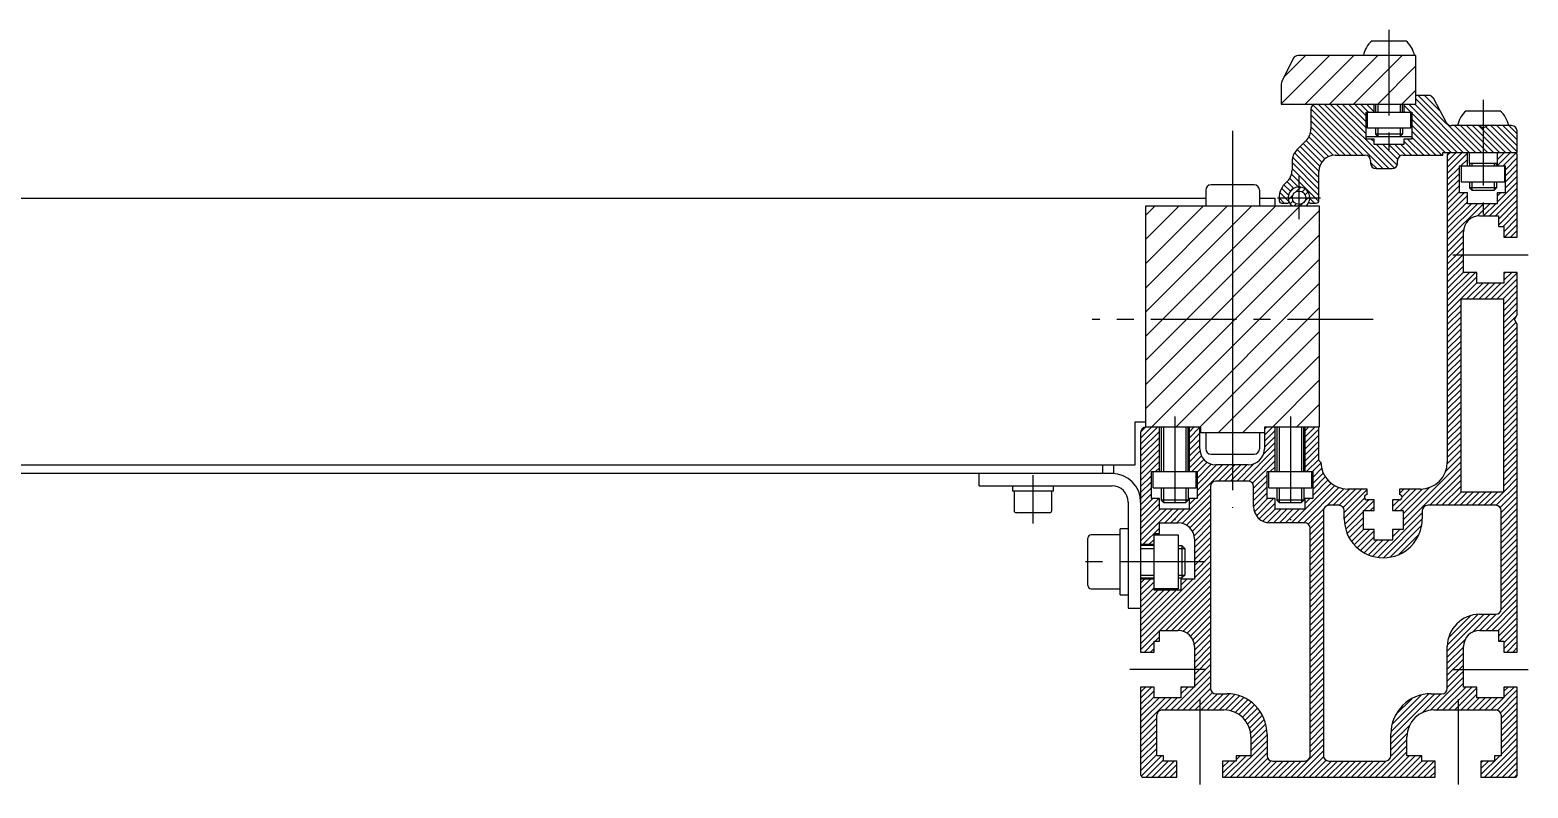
# Model space of a CAD drawing. Extents: x -10 to 4391, y -8 to 1101.
# Drawn here: x 4112.5 to 4390.9, y 66 to 206.7 of the extents above; entities that cross this region are included whole.
import ezdxf

# ---------------------------------------------------------------- set-up
doc = ezdxf.new("R2010")
doc.units = 0
doc.header["$LTSCALE"] = 0.5
doc.linetypes.add('CENTER', pattern=[50.8, 31.75, -6.35, 6.35, -6.35])
for name, color, linetype in [('MSM_CENTER', 1, 'CENTER'), ('MSM_CONTINUOUS', 7, 'CONTINUOUS'), ('MSM_NARROW', 5, 'CONTINUOUS')]:
    doc.layers.add(name, color=color, linetype=linetype)

msp = doc.modelspace()

# ---------------------------------------------------------------- linework, layer by layer
at = {"layer": 'MSM_CENTER'}
for p, q in [((4365, 206.75), (4365, 183.5)), ((4382.5, 193.75), (4382.5, 172.5)), ((4335.95, 188), (4335.95, 118)), ((4348.3, 171.6), (4348.3, 179.6)), ((4344.3, 175.6), (4352.3, 175.6)), ((4376.85, 165), (4390.85, 165)), ((4362.05, 153), (4309.85, 153)), ((4325.2, 135), (4325.2, 115.75)), ((4346.7, 135), (4346.7, 115.75)), ((4298.85, 124.1), (4298.85, 115.1)), ((4330.85, 108), (4307.05, 108)), ((4330.85, 88), (4316.85, 88)), ((4376.85, 88), (4390.85, 88)), ((4329.85, 82.5), (4329.85, 66)), ((4377.85, 82.5), (4377.85, 66))]:
    msp.add_line(p, q, dxfattribs=at)
at = {"layer": 'MSM_CONTINUOUS'}
for p, q in [((4361.88, 204.75), (4368.12, 204.75)), ((4347.22, 201.45), (4345.11, 197.21)), ((4370, 202), (4348.12, 202)), ((4370, 193), (4370, 202)), ((4345, 196.76), (4345, 193)), ((4345, 193), (4370, 193)), ((4362.25, 191.5), (4362.25, 193)), ((4362.5, 193), (4362.5, 191.5)), ((4367.5, 191.5), (4367.5, 193)), ((4367.75, 193), (4367.75, 191.5)), ((4372.4, 194.6), (4370, 194.6)), ((4375.72, 189.53), (4373.28, 194.07)), ((4350.5, 192), (4350.5, 188.34)), ((4360.75, 191.5), (4369.25, 191.5)), ((4360.75, 186.5), (4360.75, 191.5)), ((4361, 188.5), (4361, 191.5)), ((4369, 191.5), (4369, 188.5)), ((4369.25, 191.5), (4369.25, 186.5)), ((4379.38, 191.75), (4385.62, 191.75)), ((4360.75, 187), (4369.25, 187)), ((4369, 188.5), (4361, 188.5)), ((4362.5, 188.5), (4362.5, 187.43)), ((4367.5, 187.43), (4362.5, 187.43)), ((4362.5, 187.43), (4362.93, 187)), ((4367.07, 187), (4367.5, 187.43)), ((4367.5, 188.5), (4367.5, 187.43)), ((4387.8, 189), (4376.6, 189)), ((4382.5, 188.5), (4381.63, 189)), ((4383.37, 189), (4382.5, 188.5)), ((4388.8, 184), (4388.8, 188)), ((4349.62, 186.22), (4347.88, 184.48)), ((4362.25, 186.5), (4360.75, 186.5)), ((4362.25, 185.5), (4362.25, 186.5)), ((4367.75, 185.5), (4362.25, 185.5)), ((4367.75, 186.5), (4367.75, 185.5)), ((4369.25, 186.5), (4367.75, 186.5)), ((4375, 184), (4388.8, 184)), ((4375, 183.5), (4375, 184)), ((4379.6, 181.5), (4379.6, 184)), ((4379.9, 184), (4379.9, 182)), ((4385.1, 184), (4385.1, 181.5)), ((4347, 182.36), (4347, 180.74)), ((4355, 183.5), (4360.6, 183.5)), ((4361.6, 182.5), (4361.6, 182)), ((4362.6, 181), (4365.6, 181)), ((4366.6, 182), (4366.6, 182.5)), ((4367.6, 183.5), (4375, 183.5)), ((4375.85, 183.5), (4375.85, 126.5)), ((4378.1, 181.5), (4386.6, 181.5)), ((4378.1, 176.5), (4378.1, 181.5)), ((4378.5, 178.5), (4378.5, 181.5)), ((4379.9, 182), (4385.1, 182)), ((4380, 182), (4380, 181.5)), ((4385, 181.5), (4385, 182)), ((4386.5, 181.5), (4386.5, 178.5)), ((4386.6, 181.5), (4386.6, 176.5)), ((4388.85, 168.25), (4388.85, 183.5)), ((4352, 175.1), (4352, 180.5)), ((4386.5, 178.5), (4378.5, 178.5)), ((4380, 178.5), (4380, 177.43)), ((4385, 178.5), (4385, 177.43)), ((3856.75, 175.5), (4330.95, 175.5)), ((4330.95, 177), (4330.95, 174.08)), ((4339.95, 178), (4331.95, 178)), ((4340.95, 177), (4340.95, 174.08)), ((4340.95, 175.5), (4343.85, 175.5)), ((4343.85, 174.08), (4343.85, 175.5)), ((4344.6, 175.6), (4344.6, 175.1)), ((4379.6, 176.5), (4378.1, 176.5)), ((4379.6, 174.5), (4379.6, 176.5)), ((4385, 177.43), (4380, 177.43)), ((4380, 177.43), (4380.43, 177)), ((4380.43, 177), (4384.57, 177)), ((4384.57, 177), (4385, 177.43)), ((4385.1, 176.5), (4385.1, 174.5)), ((4386.6, 176.5), (4385.1, 176.5)), ((4319.85, 174.08), (4352.05, 174.08)), ((4319.85, 133), (4319.85, 174.08)), ((4335.95, 174.08), (4335.95, 131.92)), ((4345.1, 174.6), (4346.21, 174.6)), ((4350.39, 174.6), (4351.5, 174.6)), ((4352.05, 174.08), (4352.05, 133)), ((4385.1, 174.5), (4379.6, 174.5)), ((4381.85, 172.25), (4385.35, 172.25)), ((4385.35, 172.25), (4385.35, 170.25)), ((4385.35, 170.25), (4386.35, 170.25)), ((4386.35, 170.25), (4386.35, 168.25)), ((4378.85, 161.75), (4378.85, 169.25)), ((4386.35, 168.25), (4388.85, 168.25)), ((4381.35, 161.75), (4378.85, 161.75)), ((4381.35, 159.75), (4381.35, 161.75)), ((4388.85, 161.75), (4386.35, 161.75)), ((4386.35, 161.75), (4386.35, 159.75)), ((4388.85, 153.87), (4388.85, 161.75)), ((4386.35, 159.75), (4381.35, 159.75)), ((4386.35, 156.75), (4378.35, 156.75)), ((4378.35, 156.75), (4378.35, 121)), ((4386.35, 121), (4386.35, 156.75)), ((4388.35, 153), (4388.85, 153.87)), ((4388.85, 152.13), (4388.35, 153)), ((4388.85, 91.25), (4388.85, 152.13)), ((4317.85, 126), (4317.85, 134)), ((4317.85, 134), (4319.85, 134)), ((4318.85, 132), (4318.85, 91.25)), ((4330.05, 133), (4319.85, 133)), ((4322.35, 124.75), (4322.35, 133)), ((4322.7, 133), (4322.7, 124.75)), ((4327.7, 124.75), (4327.7, 133)), ((4327.85, 133), (4327.85, 124.75)), ((4329.85, 129), (4329.85, 133)), ((4330.05, 131.92), (4330.05, 133)), ((4341.85, 131.92), (4330.05, 131.92)), ((4330.95, 131.92), (4330.95, 129)), ((4340.95, 131.92), (4340.95, 129)), ((4341.85, 133), (4341.85, 129)), ((4352.05, 133), (4341.85, 133)), ((4343.85, 124.75), (4343.85, 133)), ((4344.2, 133), (4344.2, 124.75)), ((4349.2, 124.75), (4349.2, 133)), ((4349.35, 133), (4349.35, 124.75)), ((4351.95, 126.9), (4351.95, 133)), ((3869.85, 126), (4317.85, 126)), ((4311.85, 124.4), (4311.85, 126)), ((4313.85, 124.4), (4313.85, 126)), ((4331.95, 128), (4339.95, 128)), ((4338.85, 126), (4332.85, 126)), ((4313.85, 124.4), (3873.85, 124.4)), ((4288.85, 122.1), (4288.85, 124.4)), ((4320.85, 124.75), (4329.35, 124.75)), ((4320.85, 119.75), (4320.85, 124.75)), ((4321.2, 121.75), (4321.2, 124.75)), ((4329.2, 121.75), (4329.2, 124.75)), ((4329.35, 124.75), (4329.35, 119.75)), ((4338.85, 123), (4332.85, 123)), ((4342.35, 124.75), (4350.85, 124.75)), ((4342.35, 119.75), (4342.35, 124.75)), ((4342.7, 121.75), (4342.7, 124.75)), ((4350.7, 121.75), (4350.7, 124.75)), ((4350.85, 124.75), (4350.85, 119.75)), ((4288.85, 122.1), (4313.55, 122.1)), ((4295.05, 122.1), (4295.05, 121.1)), ((4302.65, 121.1), (4295.05, 121.1)), ((4295.35, 121.1), (4295.35, 117.5)), ((4302.35, 117.5), (4302.35, 121.1)), ((4302.65, 121.1), (4302.65, 122.1)), ((4322.35, 119.75), (4320.85, 119.75)), ((4321.2, 121.75), (4329.2, 121.75)), ((4322.35, 117.75), (4322.35, 119.75)), ((4322.7, 121.75), (4322.7, 119.43)), ((4327.7, 121.75), (4327.7, 119.43)), ((4327.85, 119.75), (4327.85, 117.75)), ((4329.35, 119.75), (4327.85, 119.75)), ((4331.85, 122), (4331.85, 84.5)), ((4339.85, 118.25), (4339.85, 122)), ((4343.85, 119.75), (4342.35, 119.75)), ((4342.7, 121.75), (4350.7, 121.75)), ((4343.85, 117.75), (4343.85, 119.75)), ((4344.2, 121.75), (4344.2, 119.43)), ((4349.2, 121.75), (4349.2, 119.43)), ((4349.35, 119.75), (4349.35, 117.75)), ((4350.85, 119.75), (4349.35, 119.75)), ((4360.95, 121.5), (4357.35, 121.5)), ((4360.95, 120.5), (4360.95, 121.5)), ((4366.95, 121.5), (4366.95, 120.5)), ((4370.85, 121.5), (4366.95, 121.5)), ((4378.35, 121), (4386.35, 121)), ((4301.95, 117.1), (4295.75, 117.1)), ((4316.55, 119.1), (4316.55, 99.4)), ((4327.85, 117.75), (4322.35, 117.75)), ((4327.7, 119.43), (4322.7, 119.43)), ((4322.7, 119.43), (4323.13, 119)), ((4323.13, 119), (4327.27, 119)), ((4327.27, 119), (4327.7, 119.43)), ((4349.35, 117.75), (4343.85, 117.75)), ((4349.2, 119.43), (4344.2, 119.43)), ((4344.2, 119.43), (4344.63, 119)), ((4344.63, 119), (4348.77, 119)), ((4348.77, 119), (4349.2, 119.43)), ((4352.85, 117.5), (4352.85, 72)), ((4355.7, 118.5), (4353.85, 118.5)), ((4356.7, 116), (4356.7, 117.5)), ((4360.25, 117.5), (4362.25, 117.5)), ((4360.25, 114), (4360.25, 117.5)), ((4362.25, 119.5), (4360.95, 119.5)), ((4362.25, 117.5), (4362.25, 119.5)), ((4365.65, 119.5), (4365.65, 117.5)), ((4366.95, 119.5), (4365.65, 119.5)), ((4365.65, 117.5), (4367.65, 117.5)), ((4367.65, 117.5), (4367.65, 114)), ((4371.2, 117.5), (4371.2, 116)), ((4384.85, 118.5), (4372.2, 118.5)), ((4385.85, 99.25), (4385.85, 117.5)), ((4322.35, 115.25), (4325.85, 115.25)), ((4322.35, 113.25), (4322.35, 115.25)), ((4349.35, 115.25), (4342.85, 115.25)), ((4350.35, 72), (4350.35, 114.25)), ((4309.05, 103.6), (4309.05, 112.4)), ((4315.05, 113), (4309.65, 113)), ((4315.05, 101.9), (4315.05, 114.1)), ((4316.55, 114.1), (4315.05, 114.1)), ((4321.35, 102.75), (4321.35, 113.25)), ((4321.35, 113.25), (4322.35, 113.25)), ((4321.35, 113), (4325.85, 113)), ((4325.85, 113), (4325.85, 103)), ((4328.85, 112.25), (4328.85, 104.75)), ((4362.25, 114), (4360.25, 114)), ((4362.25, 112), (4362.25, 114)), ((4365.65, 112), (4362.25, 112)), ((4365.65, 114), (4365.65, 112)), ((4367.65, 114), (4365.65, 114)), ((4318.85, 111.25), (4321.35, 111.25)), ((4321.35, 111), (4318.85, 111)), ((4325.85, 111), (4326.51, 111)), ((4327.05, 110.46), (4326.51, 111)), ((4326.51, 111), (4326.51, 105)), ((4327.05, 110.46), (4327.05, 105.54)), ((4318.85, 105), (4321.35, 105)), ((4321.35, 104.75), (4318.85, 104.75)), ((4325.85, 105), (4326.51, 105)), ((4326.35, 104.75), (4326.35, 102.75)), ((4328.85, 104.75), (4326.35, 104.75)), ((4326.51, 105), (4327.05, 105.54)), ((4309.65, 103), (4315.05, 103)), ((4315.05, 101.9), (4316.55, 101.9)), ((4325.85, 103), (4321.35, 103)), ((4326.35, 102.75), (4321.35, 102.75)), ((4316.55, 99.4), (4318.85, 99.4)), ((4381.85, 98.25), (4384.85, 98.25)), ((4322.35, 95.25), (4325.85, 95.25)), ((4322.35, 93.25), (4322.35, 95.25)), ((4381.85, 95.25), (4385.35, 95.25)), ((4385.35, 95.25), (4385.35, 93.25)), ((4321.35, 91.25), (4321.35, 93.25)), ((4321.35, 93.25), (4322.35, 93.25)), ((4328.85, 92.25), (4328.85, 84.75)), ((4375.85, 84.5), (4375.85, 92.25)), ((4378.85, 84.75), (4378.85, 92.25)), ((4385.35, 93.25), (4386.35, 93.25)), ((4386.35, 93.25), (4386.35, 91.25)), ((4318.85, 91.25), (4321.35, 91.25)), ((4386.35, 91.25), (4388.85, 91.25)), ((4318.85, 84.75), (4318.85, 68.5)), ((4321.35, 84.75), (4318.85, 84.75)), ((4321.35, 82.75), (4321.35, 84.75)), ((4326.35, 84.75), (4326.35, 82.75)), ((4328.85, 84.75), (4326.35, 84.75)), ((4381.35, 84.75), (4378.85, 84.75)), ((4381.35, 82.75), (4381.35, 84.75)), ((4386.35, 84.75), (4386.35, 82.75)), ((4388.85, 84.75), (4386.35, 84.75)), ((4388.85, 68.5), (4388.85, 84.75)), ((4326.35, 82.75), (4321.35, 82.75)), ((4332.85, 83.5), (4334.85, 83.5)), ((4372.85, 83.5), (4374.85, 83.5)), ((4386.35, 82.75), (4381.35, 82.75)), ((4321.85, 72), (4321.85, 79.5)), ((4322.85, 80.5), (4334.35, 80.5)), ((4373.35, 80.5), (4384.85, 80.5)), ((4385.85, 79.5), (4385.85, 72)), ((4339.35, 75.5), (4339.35, 72)), ((4342.35, 76), (4342.35, 72)), ((4365.35, 72), (4365.35, 76)), ((4368.35, 72), (4368.35, 75.5)), ((4323.1, 72), (4321.85, 72)), ((4323.1, 71), (4323.1, 72)), ((4325.6, 71), (4323.1, 71)), ((4325.6, 68), (4325.6, 71)), ((4334.1, 71), (4334.1, 68)), ((4336.6, 71), (4334.1, 71)), ((4336.6, 72), (4336.6, 71)), ((4339.35, 72), (4336.6, 72)), ((4343.35, 71), (4349.35, 71)), ((4353.85, 71), (4364.35, 71)), ((4371.1, 72), (4368.35, 72)), ((4371.1, 71), (4371.1, 72)), ((4373.6, 71), (4371.1, 71)), ((4373.6, 68), (4373.6, 71)), ((4382.1, 71), (4382.1, 68)), ((4384.6, 71), (4382.1, 71)), ((4384.6, 72), (4384.6, 71)), ((4385.85, 72), (4384.6, 72)), ((4319.35, 68), (4325.6, 68)), ((4334.1, 68), (4373.6, 68)), ((4382.1, 68), (4388.35, 68))]:
    msp.add_line(p, q, dxfattribs=at)
msp.add_circle((4348.3, 175.6), 1.25, dxfattribs=at)
for centre, radius, start, end in [((4364.91, 201.1), 4.75, 129.7731, 169.0684), ((4365.09, 201.1), 4.75, 10.9316, 50.2269), ((4348.12, 201), 1, 90, 153.4349), ((4346, 196.76), 1, 153.4349, 180), ((4351.5, 192), 1, 90, 180), ((4372.4, 193.6), 1, 28.1786, 90), ((4376.6, 190), 1, 208.1786, 270), ((4382.41, 188.1), 4.75, 129.7731, 169.0684), ((4382.59, 188.1), 4.75, 10.9316, 50.2269), ((4347.5, 188.34), 3, 315, 0), ((4387.8, 188), 1, 360, 90), ((4350, 182.36), 3, 135, 180), ((4376.35, 183.5), 0.5, 90, 180), ((4388.35, 183.5), 0.5, 360, 90), ((4355, 180.5), 3, 90, 180), ((4360.6, 182.5), 1, 360, 90), ((4362.6, 182), 1, 180, 270), ((4365.6, 182), 1, 270, 0), ((4367.6, 182.5), 1, 90, 180), ((4348.3, 175.6), 3.7, 129.9255, 180), ((4344, 180.74), 3, 309.9255, 360), ((4331.95, 177), 1, 90, 180), ((4339.95, 177), 1, 0, 90), ((4348.3, 175.6), 2, 310.5358, 229.4642), ((4345.1, 175.1), 0.5, 180, 270), ((4346.21, 174.9), 0.3, 270, 333.3458), ((4350.39, 174.9), 0.3, 206.6542, 270), ((4351.5, 175.1), 0.5, 270, 360), ((4381.85, 169.25), 3, 90, 180), ((4319.85, 132), 1, 90, 180), ((4332.85, 129), 3, 180, 270), ((4331.95, 129), 1, 180, 270), ((4338.85, 129), 3, 270, 0), ((4339.95, 129), 1, 270, 360), ((4352.83, 127.38), 1, 208.5701, 241.4299), ((4357.35, 126.5), 5, 180, 270), ((4370.85, 126.5), 5, 270, 360), ((4313.55, 119.1), 5.3, 0, 90), ((4332.85, 122), 1, 90, 180), ((4338.85, 122), 1, 360, 90), ((4313.55, 119.1), 3, 360, 90), ((4360.95, 120), 0.5, 90, 270), ((4366.95, 120), 0.5, 270, 90), ((4295.75, 117.5), 0.4, 180, 270), ((4301.95, 117.5), 0.4, 270, 0), ((4342.85, 118.25), 3, 180, 270), ((4353.85, 117.5), 1, 90, 180), ((4355.7, 117.5), 1, 360, 90), ((4372.2, 117.5), 1, 90, 180), ((4384.85, 117.5), 1, 360, 90), ((4325.85, 112.25), 3, 360, 90), ((4349.35, 114.25), 1, 360, 90), ((4363.95, 116), 7.25, 180, 0), ((4309.65, 112.4), 0.6, 90, 180), ((4309.65, 103.6), 0.6, 180, 270), ((4381.85, 92.25), 6, 90, 180), ((4384.85, 99.25), 1, 270, 0), ((4325.85, 92.25), 3, 360, 90), ((4381.85, 92.25), 3, 90, 180), ((4332.85, 84.5), 1, 180, 270), ((4374.85, 84.5), 1, 270, 0), ((4334.85, 76), 7.5, 0, 90), ((4372.85, 76), 7.5, 90, 180), ((4322.85, 79.5), 1, 90, 180), ((4334.35, 75.5), 5, 0, 90), ((4373.35, 75.5), 5, 90, 180), ((4384.85, 79.5), 1, 360, 90), ((4343.35, 72), 1, 180, 270), ((4349.35, 72), 1, 270, 0), ((4353.85, 72), 1, 180, 270), ((4364.35, 72), 1, 270, 0), ((4319.35, 68.5), 0.5, 180, 270), ((4388.35, 68.5), 0.5, 270, 0)]:
    msp.add_arc(centre, radius, start, end, dxfattribs=at)
at = {"layer": 'MSM_NARROW'}
for p, q in [((4345, 193.03), (4353.97, 202)), ((4345.52, 198.04), (4349.48, 202)), ((4349.46, 193), (4358.46, 202)), ((4353.95, 193), (4362.95, 202)), ((4358.44, 193), (4367.44, 202)), ((4362.93, 193), (4370, 200.07)), ((4367.42, 193), (4370, 195.58)), ((4359.11, 183.5), (4350.51, 192.1)), ((4360.23, 183.5), (4350.92, 192.81)), ((4363.85, 181), (4351.85, 193)), ((4364.98, 181), (4352.98, 193)), ((4366.01, 181.09), (4354.1, 193)), ((4360.75, 187.47), (4355.22, 193)), ((4360.75, 188.59), (4356.34, 193)), ((4360.75, 189.72), (4357.47, 193)), ((4360.75, 190.84), (4358.59, 193)), ((4361.21, 191.5), (4359.71, 193)), ((4362.25, 191.58), (4360.83, 193)), ((4362.25, 192.71), (4361.96, 193)), ((4362.93, 193), (4362.93, 191.5)), ((4367.07, 193), (4367.07, 191.5)), ((4369.07, 191.5), (4367.75, 192.82)), ((4377.69, 184), (4368.69, 193)), ((4378.81, 184), (4369.81, 193)), ((4379.94, 184), (4370, 193.94)), ((4381.06, 184), (4370.46, 194.6)), ((4374.64, 191.55), (4371.58, 194.6)), ((4373.34, 193.96), (4372.78, 194.52)), ((4357.99, 183.5), (4350.5, 190.99)), ((4356.86, 183.5), (4350.5, 189.86)), ((4367.95, 191.5), (4367.75, 191.7)), ((4376.57, 184), (4369.25, 191.32)), ((4375.45, 184), (4369.25, 190.2)), ((4353.76, 183.23), (4350.12, 186.88)), ((4354.64, 183.48), (4350.43, 187.69)), ((4355.74, 183.5), (4350.5, 188.74)), ((4362.93, 188.5), (4362.93, 187)), ((4367.07, 188.5), (4367.07, 187)), ((4374.82, 183.5), (4369.25, 189.07)), ((4373.7, 183.5), (4369.25, 187.95)), ((4372.58, 183.5), (4369.25, 186.83)), ((4382.18, 184), (4377.18, 189)), ((4383.3, 184), (4378.3, 189)), ((4384.43, 184), (4379.43, 189)), ((4385.55, 184), (4380.55, 189)), ((4386.67, 184), (4381.72, 188.95)), ((4387.79, 184), (4383, 188.79)), ((4388.8, 184.12), (4383.92, 189)), ((4388.8, 185.24), (4385.04, 189)), ((4388.8, 186.36), (4386.16, 189)), ((4388.8, 187.49), (4387.29, 189)), ((4352, 179.38), (4347.45, 183.93)), ((4352, 180.51), (4347.95, 184.55)), ((4352.16, 181.47), (4348.51, 185.11)), ((4352.54, 182.21), (4349.08, 185.68)), ((4353.07, 182.8), (4349.64, 186.24)), ((4362.25, 185.97), (4361.72, 186.5)), ((4366.54, 181.68), (4362.72, 185.5)), ((4366.63, 182.72), (4363.84, 185.5)), ((4367.1, 183.37), (4364.97, 185.5)), ((4368.09, 183.5), (4366.09, 185.5)), ((4369.21, 183.5), (4367.21, 185.5)), ((4370.33, 183.5), (4367.75, 186.08)), ((4371.46, 183.5), (4368.46, 186.5)), ((4375.85, 183.47), (4376.38, 184)), ((4375.85, 182.35), (4377.5, 184)), ((4375.85, 181.23), (4378.62, 184)), ((4375.85, 180.1), (4379.6, 183.85)), ((4385.1, 181.5), (4387.6, 184)), ((4385.1, 182.62), (4386.48, 184)), ((4385.1, 183.74), (4385.36, 184)), ((4386.23, 181.5), (4388.64, 183.91)), ((4352, 177.14), (4347, 182.14)), ((4352, 176.02), (4347, 181.02)), ((4352, 178.26), (4347.11, 183.15)), ((4362.73, 181), (4361.6, 182.13)), ((4374.95, 183.5), (4375, 183.55)), ((4375.85, 178.98), (4378.1, 181.23)), ((4378.37, 181.5), (4379.6, 182.73)), ((4379.49, 181.5), (4379.6, 181.61)), ((4380.43, 182), (4380.43, 181.5)), ((4384.57, 182), (4384.57, 181.5)), ((4386.6, 180.75), (4388.85, 183)), ((4386.6, 179.63), (4388.85, 181.88)), ((4347.31, 177.34), (4346.08, 178.57)), ((4348.18, 177.59), (4346.57, 179.2)), ((4351.97, 174.93), (4346.9, 179.99)), ((4375.85, 177.86), (4378.1, 180.11)), ((4375.85, 176.74), (4378.1, 178.99)), ((4380.43, 178.5), (4380.43, 177)), ((4384.57, 178.5), (4384.57, 177)), ((4385.1, 174.76), (4388.85, 178.51)), ((4386.6, 178.51), (4388.85, 180.76)), ((4386.6, 177.38), (4388.85, 179.63)), ((4345.56, 174.6), (4344.6, 175.56)), ((4346.46, 174.82), (4344.73, 176.55)), ((4346.35, 176.05), (4345.05, 177.36)), ((4346.71, 176.81), (4345.5, 178.02)), ((4346.33, 175.28), (4347.16, 176.11)), ((4346.63, 176.7), (4347.19, 177.27)), ((4347.79, 176.74), (4348.62, 177.57)), ((4348.88, 176.71), (4349.43, 177.25)), ((4349.36, 174.95), (4350.28, 175.86)), ((4349.43, 176.13), (4349.98, 176.68)), ((4351.17, 174.6), (4350.3, 175.48)), ((4375.85, 175.61), (4378.1, 177.86)), ((4375.85, 174.49), (4378.1, 176.74)), ((4375.85, 173.37), (4378.98, 176.5)), ((4375.85, 172.25), (4379.6, 176)), ((4383.71, 172.25), (4388.85, 177.39)), ((4384.83, 172.25), (4388.85, 176.27)), ((4385.1, 175.88), (4385.72, 176.5)), ((4319.85, 145.43), (4348.95, 174.54)), ((4319.85, 172.37), (4321.56, 174.08)), ((4319.85, 167.88), (4326.05, 174.08)), ((4319.85, 163.39), (4330.54, 174.08)), ((4319.85, 158.9), (4335.03, 174.08)), ((4319.85, 154.41), (4339.52, 174.08)), ((4319.85, 149.92), (4344.01, 174.08)), ((4319.85, 140.94), (4352.05, 173.14)), ((4346.65, 174.47), (4347.19, 175.02)), ((4347.38, 174.08), (4347.77, 174.47)), ((4375.85, 171.12), (4379.6, 174.87)), ((4375.85, 170), (4380.35, 174.5)), ((4375.85, 168.88), (4381.47, 174.5)), ((4375.85, 167.76), (4382.59, 174.5)), ((4381.44, 172.22), (4383.72, 174.5)), ((4382.59, 172.25), (4384.84, 174.5)), ((4385.35, 171.64), (4388.85, 175.14)), ((4385.35, 170.52), (4388.85, 174.02)), ((4386.2, 170.25), (4388.85, 172.9)), ((4386.35, 169.28), (4388.85, 171.78)), ((4386.45, 168.25), (4388.85, 170.65)), ((4319.85, 136.45), (4352.05, 168.65)), ((4375.85, 166.63), (4378.88, 169.66)), ((4375.85, 165.51), (4378.85, 168.51)), ((4375.85, 164.39), (4378.85, 167.39)), ((4387.57, 168.25), (4388.85, 169.53)), ((4388.69, 168.25), (4388.85, 168.41)), ((4375.85, 163.27), (4378.85, 166.27)), ((4375.85, 162.14), (4378.85, 165.14)), ((4320.89, 133), (4352.05, 164.16)), ((4375.85, 161.02), (4378.85, 164.02)), ((4375.85, 159.9), (4378.85, 162.9)), ((4375.85, 158.78), (4378.85, 161.78)), ((4375.85, 157.65), (4379.95, 161.75)), ((4375.85, 156.53), (4381.07, 161.75)), ((4383.93, 156.75), (4388.85, 161.67)), ((4386.35, 161.42), (4386.68, 161.75)), ((4386.35, 160.29), (4387.81, 161.75)), ((4325.38, 133), (4352.05, 159.67)), ((4375.85, 155.41), (4381.35, 160.91)), ((4375.85, 154.29), (4381.35, 159.79)), ((4379.44, 156.75), (4382.44, 159.75)), ((4380.56, 156.75), (4383.56, 159.75)), ((4381.68, 156.75), (4384.68, 159.75)), ((4382.81, 156.75), (4385.81, 159.75)), ((4385.05, 156.75), (4388.85, 160.55)), ((4386.17, 156.75), (4388.85, 159.43)), ((4386.35, 155.8), (4388.85, 158.3)), ((4386.35, 154.68), (4388.85, 157.18)), ((4386.35, 153.56), (4388.85, 156.06)), ((4329.87, 133), (4352.05, 155.18)), ((4375.85, 153.16), (4378.35, 155.66)), ((4375.85, 152.04), (4378.35, 154.54)), ((4375.85, 150.92), (4378.35, 153.42)), ((4386.35, 152.44), (4388.85, 154.94)), ((4386.35, 151.31), (4388.78, 153.74)), ((4333.28, 131.92), (4352.05, 150.69)), ((4375.85, 149.79), (4378.35, 152.29)), ((4375.85, 148.67), (4378.35, 151.17)), ((4386.35, 150.19), (4388.65, 152.49)), ((4386.35, 149.07), (4388.85, 151.57)), ((4386.35, 147.95), (4388.85, 150.45)), ((4375.85, 147.55), (4378.35, 150.05)), ((4375.85, 146.43), (4378.35, 148.93)), ((4375.85, 145.3), (4378.35, 147.8)), ((4386.35, 146.82), (4388.85, 149.32)), ((4386.35, 145.7), (4388.85, 148.2)), ((4337.77, 131.92), (4352.05, 146.2)), ((4375.85, 144.18), (4378.35, 146.68)), ((4375.85, 143.06), (4378.35, 145.56)), ((4386.35, 144.58), (4388.85, 147.08)), ((4386.35, 143.46), (4388.85, 145.96)), ((4386.35, 142.33), (4388.85, 144.83)), ((4375.85, 141.94), (4378.35, 144.44)), ((4375.85, 140.81), (4378.35, 143.31)), ((4375.85, 139.69), (4378.35, 142.19)), ((4386.35, 141.21), (4388.85, 143.71)), ((4386.35, 140.09), (4388.85, 142.59)), ((4343.34, 133), (4352.05, 141.71)), ((4375.85, 138.57), (4378.35, 141.07)), ((4375.85, 137.45), (4378.35, 139.95)), ((4386.35, 138.97), (4388.85, 141.47)), ((4386.35, 137.84), (4388.85, 140.34)), ((4386.35, 136.72), (4388.85, 139.22)), ((4347.83, 133), (4352.05, 137.22)), ((4375.85, 136.32), (4378.35, 138.82)), ((4375.85, 135.2), (4378.35, 137.7)), ((4375.85, 134.08), (4378.35, 136.58)), ((4386.35, 135.6), (4388.85, 138.1)), ((4386.35, 134.48), (4388.85, 136.98)), ((4375.85, 132.96), (4378.35, 135.46)), ((4375.85, 131.83), (4378.35, 134.33)), ((4386.35, 133.35), (4388.85, 135.85)), ((4386.35, 132.23), (4388.85, 134.73)), ((4318.85, 130.96), (4320.89, 133)), ((4318.85, 129.84), (4322.01, 133)), ((4318.85, 128.72), (4322.35, 132.22)), ((4318.85, 127.59), (4322.35, 131.09)), ((4318.86, 132.1), (4319.75, 132.99)), ((4323.13, 133), (4323.13, 124.75)), ((4327.27, 133), (4327.27, 124.75)), ((4327.85, 132.1), (4328.75, 133)), ((4327.85, 130.98), (4329.85, 132.98)), ((4327.85, 129.86), (4329.85, 131.86)), ((4341.85, 132.63), (4342.22, 133)), ((4341.85, 131.51), (4343.34, 133)), ((4341.85, 130.39), (4343.85, 132.39)), ((4341.85, 129.27), (4343.85, 131.27)), ((4344.63, 133), (4344.63, 124.75)), ((4348.77, 133), (4348.77, 124.75)), ((4349.35, 131.15), (4351.2, 133)), ((4349.35, 132.28), (4350.07, 133)), ((4349.35, 130.03), (4351.95, 132.63)), ((4349.35, 128.91), (4351.95, 131.51)), ((4375.85, 130.71), (4378.35, 133.21)), ((4375.85, 129.59), (4378.35, 132.09)), ((4375.85, 128.47), (4378.35, 130.97)), ((4386.35, 131.11), (4388.85, 133.61)), ((4386.35, 129.99), (4388.85, 132.49)), ((4386.35, 128.86), (4388.85, 131.36)), ((4318.85, 126.47), (4322.35, 129.97)), ((4318.85, 125.35), (4322.35, 128.85)), ((4327.85, 128.74), (4329.85, 130.74)), ((4327.85, 127.61), (4329.85, 129.61)), ((4327.85, 126.49), (4329.89, 128.53)), ((4337.83, 123), (4343.85, 129.02)), ((4341.65, 127.94), (4343.85, 130.14)), ((4349.35, 127.79), (4351.95, 130.39)), ((4349.35, 126.66), (4351.95, 129.26)), ((4349.35, 125.54), (4351.95, 128.14)), ((4375.83, 126.2), (4378.35, 128.72)), ((4375.85, 127.34), (4378.35, 129.84)), ((4386.35, 127.74), (4388.85, 130.24)), ((4386.35, 126.62), (4388.85, 129.12)), ((4318.85, 124.23), (4322.35, 127.73)), ((4318.85, 123.1), (4322.35, 126.6)), ((4321.62, 124.75), (4322.35, 125.48)), ((4327.85, 125.37), (4330.16, 127.68)), ((4328.35, 124.75), (4330.61, 127.01)), ((4329.35, 124.62), (4331.21, 126.49)), ((4329.35, 123.5), (4331.98, 126.13)), ((4329.35, 121.26), (4334.09, 126)), ((4329.35, 122.38), (4332.97, 126)), ((4329.35, 120.13), (4335.22, 126)), ((4333.34, 123), (4336.34, 126)), ((4334.46, 123), (4337.46, 126)), ((4335.58, 123), (4338.58, 126)), ((4336.71, 123), (4339.91, 126.2)), ((4338.95, 123), (4343.85, 127.9)), ((4339.66, 122.59), (4343.85, 126.78)), ((4342.95, 124.75), (4343.85, 125.65)), ((4349.68, 124.75), (4351.95, 127.02)), ((4350.81, 124.75), (4352.36, 126.31)), ((4350.85, 123.67), (4352.5, 125.32)), ((4367.65, 115.78), (4378.35, 126.48)), ((4367.65, 114.65), (4378.35, 125.35)), ((4375.54, 124.79), (4378.35, 127.6)), ((4386.35, 125.5), (4388.85, 128)), ((4386.35, 124.37), (4388.85, 126.87)), ((4386.35, 123.25), (4388.85, 125.75)), ((4318.85, 121.98), (4320.85, 123.98)), ((4318.85, 120.86), (4320.85, 122.86)), ((4339.85, 121.65), (4342.35, 124.15)), ((4339.85, 120.53), (4342.35, 123.03)), ((4346.92, 115.25), (4354.25, 122.58)), ((4350.85, 122.55), (4352.78, 124.48)), ((4350.85, 121.43), (4353.18, 123.76)), ((4350.85, 120.3), (4353.67, 123.13)), ((4372.62, 118.5), (4378.35, 124.23)), ((4373.74, 118.5), (4378.35, 123.11)), ((4386.35, 122.13), (4388.85, 124.63)), ((4386.35, 121.01), (4388.85, 123.51)), ((4318.85, 119.74), (4320.85, 121.74)), ((4318.85, 118.61), (4320.85, 120.61)), ((4318.85, 117.49), (4321.11, 119.75)), ((4318.85, 116.37), (4322.23, 119.75)), ((4323.13, 121.75), (4323.13, 119)), ((4325.59, 115.25), (4331.85, 121.51)), ((4326.61, 115.15), (4331.85, 120.39)), ((4327.27, 121.75), (4327.27, 119)), ((4327.85, 118.63), (4328.97, 119.75)), ((4339.85, 119.41), (4342.35, 121.91)), ((4339.85, 118.29), (4342.35, 120.79)), ((4340, 117.31), (4342.44, 119.75)), ((4340.37, 116.56), (4343.56, 119.75)), ((4344.63, 121.75), (4344.63, 119)), ((4348.04, 115.25), (4354.93, 122.14)), ((4348.77, 121.75), (4348.77, 119)), ((4349.16, 115.25), (4355.7, 121.79)), ((4349.35, 119.72), (4349.38, 119.75)), ((4349.35, 118.8), (4350.3, 119.75)), ((4353.44, 118.4), (4356.6, 121.57)), ((4354.66, 118.5), (4357.66, 121.5)), ((4355.77, 118.49), (4358.79, 121.5)), ((4356.5, 118.09), (4359.91, 121.5)), ((4356.7, 117.17), (4360.95, 121.42)), ((4356.7, 116.05), (4360.49, 119.84)), ((4366.01, 117.5), (4370.01, 121.5)), ((4366.95, 120.69), (4367.77, 121.5)), ((4367.13, 117.5), (4371.15, 121.52)), ((4367.44, 120.06), (4368.89, 121.5)), ((4367.65, 116.9), (4372.56, 121.81)), ((4374.86, 118.5), (4378.35, 121.99)), ((4375.99, 118.5), (4378.49, 121)), ((4377.11, 118.5), (4379.61, 121)), ((4378.23, 118.5), (4380.73, 121)), ((4379.35, 118.5), (4381.85, 121)), ((4380.48, 118.5), (4382.98, 121)), ((4381.6, 118.5), (4384.1, 121)), ((4382.72, 118.5), (4385.22, 121)), ((4383.84, 118.5), (4386.34, 121)), ((4384.95, 118.49), (4388.85, 122.38)), ((4385.66, 118.07), (4388.85, 121.26)), ((4385.85, 117.14), (4388.85, 120.14)), ((4318.85, 115.25), (4322.35, 118.75)), ((4318.85, 114.12), (4322.48, 117.75)), ((4318.85, 113), (4323.6, 117.75)), ((4318.85, 111.88), (4324.72, 117.75)), ((4323.34, 115.25), (4325.84, 117.75)), ((4324.47, 115.25), (4326.97, 117.75)), ((4327.4, 114.82), (4331.85, 119.27)), ((4328.02, 114.32), (4331.85, 118.14)), ((4328.5, 113.67), (4331.85, 117.02)), ((4340.9, 115.97), (4343.85, 118.92)), ((4341.58, 115.53), (4343.85, 117.79)), ((4342.45, 115.28), (4344.93, 117.75)), ((4343.55, 115.25), (4346.05, 117.75)), ((4344.67, 115.25), (4347.17, 117.75)), ((4345.8, 115.25), (4348.3, 117.75)), ((4350.02, 114.99), (4352.95, 117.91)), ((4356.78, 115.01), (4361.28, 119.5)), ((4356.97, 114.07), (4360.25, 117.36)), ((4360.4, 117.5), (4362.25, 119.36)), ((4361.52, 117.5), (4362.25, 118.23)), ((4362.95, 108.83), (4371.2, 117.08)), ((4365.65, 119.39), (4365.77, 119.5)), ((4365.65, 118.27), (4366.89, 119.5)), ((4385.85, 116.02), (4388.85, 119.02)), ((4385.85, 114.89), (4388.85, 117.89)), ((4319.34, 111.25), (4322.35, 114.26)), ((4328.79, 112.84), (4331.85, 115.9)), ((4328.85, 111.78), (4331.85, 114.78)), ((4350.35, 114.19), (4352.85, 116.69)), ((4350.35, 113.07), (4352.85, 115.57)), ((4350.35, 111.95), (4352.85, 114.45)), ((4357.25, 113.23), (4360.25, 116.23)), ((4357.62, 112.48), (4360.25, 115.11)), ((4363.99, 108.75), (4371.2, 115.96)), ((4365.23, 108.87), (4371.08, 114.72)), ((4385.85, 113.77), (4388.85, 116.77)), ((4385.85, 112.65), (4388.85, 115.65)), ((4385.85, 111.53), (4388.85, 114.53)), ((4320.47, 111.25), (4321.35, 112.13)), ((4328.85, 110.65), (4331.85, 113.65)), ((4328.85, 109.53), (4331.85, 112.53)), ((4328.85, 108.41), (4331.85, 111.41)), ((4350.35, 110.82), (4352.85, 113.32)), ((4350.35, 109.7), (4352.85, 112.2)), ((4358.05, 111.79), (4360.27, 114)), ((4358.55, 111.17), (4361.39, 114)), ((4359.11, 110.61), (4362.25, 113.74)), ((4359.74, 110.11), (4362.25, 112.62)), ((4360.42, 109.67), (4362.76, 112)), ((4361.18, 109.3), (4363.88, 112)), ((4362.02, 109.02), (4365, 112)), ((4365.65, 113.78), (4365.88, 114)), ((4365.65, 112.65), (4367, 114)), ((4366.84, 109.36), (4370.59, 113.11)), ((4385.85, 110.4), (4388.85, 113.4)), ((4385.85, 109.28), (4388.85, 112.28)), ((4318.85, 110.46), (4321.35, 110.46)), ((4325.85, 110.46), (4327.05, 110.46)), ((4328.85, 107.29), (4331.85, 110.29)), ((4328.85, 106.16), (4331.85, 109.16)), ((4350.35, 108.58), (4352.85, 111.08)), ((4350.35, 107.46), (4352.85, 109.96)), ((4350.35, 106.33), (4352.85, 108.83)), ((4385.85, 108.16), (4388.85, 111.16)), ((4385.85, 107.04), (4388.85, 110.04)), ((4385.85, 105.91), (4388.85, 108.91)), ((4318.85, 93.92), (4331.85, 106.92)), ((4318.85, 92.79), (4331.85, 105.79)), ((4328.85, 105.04), (4331.85, 108.04)), ((4350.35, 105.21), (4352.85, 107.71)), ((4350.35, 104.09), (4352.85, 106.59)), ((4385.85, 104.79), (4388.85, 107.79)), ((4385.85, 103.67), (4388.85, 106.67)), ((4318.85, 105.54), (4321.35, 105.54)), ((4318.85, 104.02), (4319.58, 104.75)), ((4318.85, 102.9), (4320.7, 104.75)), ((4318.85, 95.04), (4328.56, 104.75)), ((4318.85, 101.78), (4321.35, 104.28)), ((4318.85, 100.65), (4321.35, 103.15)), ((4322.43, 95.25), (4331.85, 104.67)), ((4323.55, 95.25), (4331.85, 103.55)), ((4325.85, 105.54), (4327.05, 105.54)), ((4326.35, 103.66), (4327.44, 104.75)), ((4350.35, 102.97), (4352.85, 105.47)), ((4350.35, 101.84), (4352.85, 104.34)), ((4350.35, 100.72), (4352.85, 103.22)), ((4385.85, 102.55), (4388.85, 105.55)), ((4385.85, 101.42), (4388.85, 104.42)), ((4385.85, 100.3), (4388.85, 103.3)), ((4318.85, 99.53), (4322.07, 102.75)), ((4318.85, 98.41), (4323.19, 102.75)), ((4318.85, 97.29), (4324.31, 102.75)), ((4318.85, 96.16), (4325.44, 102.75)), ((4324.67, 95.25), (4331.85, 102.43)), ((4325.8, 95.25), (4331.85, 101.3)), ((4350.35, 99.6), (4352.85, 102.1)), ((4350.35, 98.48), (4352.85, 100.98)), ((4383.04, 95.25), (4388.85, 101.06)), ((4385.84, 99.17), (4388.85, 102.18)), ((4326.77, 95.1), (4331.85, 100.18)), ((4327.52, 94.73), (4331.85, 99.06)), ((4328.12, 94.21), (4331.85, 97.94)), ((4350.35, 97.35), (4352.85, 99.85)), ((4350.35, 96.23), (4352.85, 98.73)), ((4350.35, 95.11), (4352.85, 97.61)), ((4375.85, 91.42), (4382.68, 98.25)), ((4375.87, 92.56), (4381.54, 98.23)), ((4376.08, 93.9), (4380.2, 98.02)), ((4380.44, 94.89), (4383.8, 98.25)), ((4381.92, 95.25), (4384.93, 98.26)), ((4384.17, 95.25), (4388.85, 99.93)), ((4385.29, 95.25), (4388.85, 98.81)), ((4385.35, 94.19), (4388.85, 97.69)), ((4318.85, 91.67), (4322.35, 95.17)), ((4328.56, 93.53), (4331.85, 96.81)), ((4328.82, 92.66), (4331.85, 95.69)), ((4350.35, 93.99), (4352.85, 96.49)), ((4350.35, 92.86), (4352.85, 95.36)), ((4385.53, 93.25), (4388.85, 96.57)), ((4386.35, 92.94), (4388.85, 95.44)), ((4319.55, 91.25), (4321.35, 93.05)), ((4320.67, 91.25), (4321.35, 91.93)), ((4321.55, 93.25), (4322.35, 94.05)), ((4328.85, 91.57), (4331.85, 94.57)), ((4328.85, 90.45), (4331.85, 93.45)), ((4328.85, 89.32), (4331.85, 92.32)), ((4350.35, 91.74), (4352.85, 94.24)), ((4350.35, 90.62), (4352.85, 93.12)), ((4350.35, 89.5), (4352.85, 92)), ((4375.85, 90.3), (4379.21, 93.66)), ((4375.85, 89.18), (4378.85, 92.18)), ((4386.35, 91.82), (4388.85, 94.32)), ((4386.9, 91.25), (4388.85, 93.2)), ((4388.02, 91.25), (4388.85, 92.08)), ((4328.85, 88.2), (4331.85, 91.2)), ((4328.85, 87.08), (4331.85, 90.08)), ((4350.35, 88.37), (4352.85, 90.87)), ((4350.35, 87.25), (4352.85, 89.75)), ((4375.85, 88.06), (4378.85, 91.06)), ((4375.85, 86.93), (4378.85, 89.93)), ((4388.76, 91.25), (4388.85, 91.34)), ((4325.64, 80.5), (4331.85, 86.71)), ((4328.85, 85.96), (4331.85, 88.96)), ((4328.85, 84.83), (4331.85, 87.83)), ((4350.35, 86.13), (4352.85, 88.63)), ((4350.35, 85.01), (4352.85, 87.51)), ((4350.35, 83.88), (4352.85, 86.38)), ((4372.75, 80.46), (4378.85, 86.57)), ((4375.85, 85.81), (4378.85, 88.81)), ((4375.85, 84.69), (4378.85, 87.69)), ((4318.85, 83.81), (4319.79, 84.75)), ((4318.85, 82.69), (4320.91, 84.75)), ((4318.85, 81.57), (4321.35, 84.07)), ((4324.52, 80.5), (4328.77, 84.75)), ((4326.35, 84.58), (4326.52, 84.75)), ((4326.35, 83.46), (4327.64, 84.75)), ((4326.76, 80.5), (4331.85, 85.59)), ((4327.88, 80.5), (4331.85, 84.47)), ((4329.01, 80.5), (4332.23, 83.72)), ((4350.35, 82.76), (4352.85, 85.26)), ((4350.35, 81.64), (4352.85, 84.14)), ((4373.91, 80.5), (4378.85, 85.44)), ((4375.03, 80.5), (4379.28, 84.75)), ((4376.15, 80.5), (4380.4, 84.75)), ((4377.27, 80.5), (4381.35, 84.58)), ((4385.1, 80.47), (4388.85, 84.22)), ((4386.35, 84.59), (4386.51, 84.75)), ((4386.35, 83.96), (4387.14, 84.75)), ((4386.35, 82.84), (4388.26, 84.75)), ((4318.85, 80.45), (4321.35, 82.95)), ((4318.85, 79.32), (4322.28, 82.75)), ((4318.85, 78.2), (4323.4, 82.75)), ((4318.85, 77.08), (4324.52, 82.75)), ((4323.39, 80.5), (4325.64, 82.75)), ((4330.13, 80.5), (4333.13, 83.5)), ((4331.25, 80.5), (4334.25, 83.5)), ((4332.37, 80.5), (4335.36, 83.48)), ((4333.5, 80.5), (4336.35, 83.35)), ((4334.6, 80.49), (4337.23, 83.11)), ((4335.58, 80.34), (4338.03, 82.79)), ((4336.41, 80.05), (4338.76, 82.4)), ((4337.13, 79.65), (4339.43, 81.94)), ((4337.76, 79.15), (4340.03, 81.42)), ((4338.3, 78.57), (4340.58, 80.84)), ((4350.35, 80.52), (4352.85, 83.02)), ((4350.35, 79.39), (4352.85, 81.89)), ((4350.35, 78.27), (4352.85, 80.77)), ((4365.35, 75.31), (4373.54, 83.5)), ((4365.37, 76.45), (4372.4, 83.48)), ((4365.57, 77.78), (4371.07, 83.28)), ((4366.29, 79.62), (4369.23, 82.56)), ((4371.15, 79.99), (4374.66, 83.5)), ((4378.4, 80.5), (4381.35, 83.45)), ((4379.52, 80.5), (4381.77, 82.75)), ((4380.64, 80.5), (4382.89, 82.75)), ((4381.76, 80.5), (4384.01, 82.75)), ((4382.89, 80.5), (4385.14, 82.75)), ((4384.01, 80.5), (4386.26, 82.75)), ((4385.73, 79.97), (4388.85, 83.1)), ((4385.85, 78.97), (4388.85, 81.97)), ((4385.85, 77.85), (4388.85, 80.85)), ((4318.85, 75.96), (4321.85, 78.96)), ((4338.74, 77.88), (4341.06, 80.21)), ((4339.08, 77.11), (4341.48, 79.5)), ((4339.3, 76.2), (4341.83, 78.73)), ((4350.35, 77.15), (4352.85, 79.65)), ((4350.35, 76.03), (4352.85, 78.53)), ((4385.85, 76.73), (4388.85, 79.73)), ((4385.85, 75.61), (4388.85, 78.61)), ((4318.85, 74.83), (4321.85, 77.83)), ((4318.85, 73.71), (4321.85, 76.71)), ((4318.85, 72.59), (4321.85, 75.59)), ((4339.35, 75.13), (4342.11, 77.89)), ((4339.35, 74.01), (4342.29, 76.95)), ((4339.35, 72.88), (4342.35, 75.88)), ((4350.35, 74.9), (4352.85, 77.4)), ((4350.35, 73.78), (4352.85, 76.28)), ((4365.35, 74.19), (4368.86, 77.7)), ((4365.35, 73.07), (4368.39, 76.1)), ((4385.85, 74.48), (4388.85, 77.48)), ((4385.85, 73.36), (4388.85, 76.36)), ((4385.85, 72.24), (4388.85, 75.24)), ((4318.85, 71.47), (4321.85, 74.47)), ((4318.85, 70.34), (4321.85, 73.34)), ((4335.59, 68), (4342.35, 74.76)), ((4336.71, 68), (4342.35, 73.64)), ((4337.83, 68), (4342.35, 72.52)), ((4346.81, 68), (4352.85, 74.04)), ((4347.94, 68), (4352.85, 72.91)), ((4350.35, 72.66), (4352.85, 75.16)), ((4362.53, 68), (4368.35, 73.82)), ((4363.65, 68), (4368.35, 72.7)), ((4365.34, 71.93), (4368.35, 74.94)), ((4382.74, 68), (4388.85, 74.11)), ((4383.86, 68), (4388.85, 72.99)), ((4318.85, 69.22), (4321.85, 72.22)), ((4318.95, 68.2), (4322.75, 72)), ((4319.87, 68), (4323.1, 71.23)), ((4321, 68), (4324, 71)), ((4322.12, 68), (4325.12, 71)), ((4323.24, 68), (4325.6, 70.36)), ((4334.1, 69.88), (4335.22, 71)), ((4334.1, 68.76), (4336.34, 71)), ((4334.47, 68), (4338.47, 72)), ((4336.6, 71.26), (4337.34, 72)), ((4338.96, 68), (4342.47, 71.52)), ((4340.08, 68), (4343.11, 71.03)), ((4341.2, 68), (4344.2, 71)), ((4342.32, 68), (4345.32, 71)), ((4343.45, 68), (4346.45, 71)), ((4344.57, 68), (4347.57, 71)), ((4345.69, 68), (4348.69, 71)), ((4349.06, 68), (4352.87, 71.81)), ((4350.18, 68), (4353.33, 71.15)), ((4351.3, 68), (4354.3, 71)), ((4352.43, 68), (4355.43, 71)), ((4353.55, 68), (4356.55, 71)), ((4354.67, 68), (4357.67, 71)), ((4355.79, 68), (4358.79, 71)), ((4356.92, 68), (4359.92, 71)), ((4358.04, 68), (4361.04, 71)), ((4359.16, 68), (4362.16, 71)), ((4360.28, 68), (4363.28, 71)), ((4361.41, 68), (4364.42, 71.01)), ((4364.77, 68), (4368.77, 72)), ((4365.9, 68), (4369.9, 72)), ((4367.02, 68), (4371.02, 72)), ((4368.14, 68), (4371.14, 71)), ((4369.26, 68), (4372.26, 71)), ((4370.39, 68), (4373.39, 71)), ((4371.51, 68), (4373.6, 70.09)), ((4382.1, 68.49), (4385.61, 72)), ((4382.1, 70.73), (4382.37, 71)), ((4382.1, 69.61), (4383.49, 71)), ((4384.98, 68), (4388.85, 71.87)), ((4386.1, 68), (4388.85, 70.75)), ((4387.23, 68), (4388.85, 69.62)), ((4324.36, 68), (4325.6, 69.24)), ((4325.49, 68), (4325.6, 68.11)), ((4372.63, 68), (4373.6, 68.97)), ((4388.35, 68), (4388.85, 68.5))]:
    msp.add_line(p, q, dxfattribs=at)

doc.saveas('drawing.dxf')
